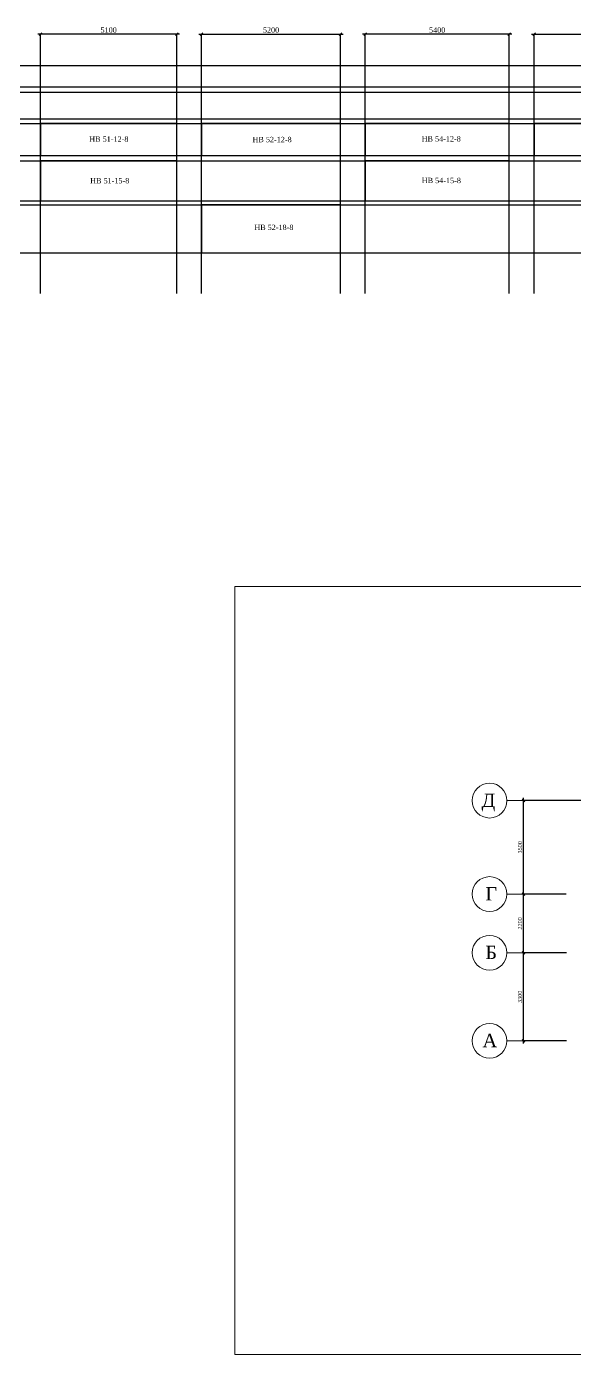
# Model space of a CAD drawing. Extents: x 1526320 to 3332998, y -546296 to 333165.
# Drawn here: x 2066128 to 2086671, y -187687 to -137924 of the extents above; entities that cross this region are included whole.
import ezdxf

# ---------------------------------------------------------------- set-up
doc = ezdxf.new("R2010")
doc.units = 0
doc.header["$LTSCALE"] = 500
doc.header["$MEASUREMENT"] = 0
doc.layers.get('0').update_dxf_attribs({"linetype": 'CONTINUOUS', "lineweight": 0})
doc.layers.add('Для печати', color=250, linetype='CONTINUOUS', lineweight=0)
doc.styles.get("Standard").update_dxf_attribs({"font": 'TIMES.TTF', "height": 150})
doc.dimstyles.new('ISO-25', dxfattribs={"dimtxt": 300, "dimasz": 100, "dimexe": 0, "dimexo": 0, "dimgap": 50, "dimtad": 1, "dimdec": 0, "dimrnd": 10, "dimtxsty": 'Standard', "dimblk": 'OBLIQUE', "dimcen": 100, "dimdle": 100, "dimadec": 0, "dimazin": 0, "dimtfac": 1, "dimtdec": 0, "dimtmove": 0, "dimatfit": 3, "dimldrblk": 'OBLIQUE', "dimfxl": 0, "dimarcsym": 0})

# ---------------------------------------------------------------- blocks, each defined once
blk = doc.blocks.new('_Oblique')
at = {"color": 0, "linetype": 'ByBlock', "lineweight": -2}
blk.add_line((-0.5, -0.5), (0.5, 0.5), dxfattribs=at)
blk = doc.blocks.new('*D437')
at = {"layer": 'Для печати', "color": 0, "linetype": 'Continuous', "lineweight": -2, "ltscale": 0.13}
for p, q in [((2084755, -170534), (2084755, -166833)), ((2100423, -166933), (2084755, -166933)), ((2086365, -170434), (2084755, -170434))]:
    blk.add_line(p, q, dxfattribs=at)
at = {"layer": 'Для печати', "color": 0, "linetype": 'Continuous', "lineweight": -2, "ltscale": 0.13, "xscale": 100, "yscale": 100, "zscale": 100}
for p, rotation in [((2084755, -166933), 90), ((2084755, -170434), 270)]:
    blk.add_blockref('_Oblique', p, dxfattribs=dict(at, rotation=rotation))
at = {"layer": 'Для печати', "color": 0, "linetype": 'Continuous', "lineweight": 9, "ltscale": 0.13, "insert": (2084629, -168683), "char_height": 150, "attachment_point": 5, "rotation": 90}
blk.add_mtext('3500', dxfattribs=at)
blk = doc.blocks.new('*D438')
at = {"layer": 'Для печати', "color": 0, "linetype": 'Continuous', "lineweight": -2, "ltscale": 0.13}
for p, q in [((2084755, -172733), (2084755, -170334)), ((2086365, -170434), (2084755, -170434)), ((2086374, -172633), (2084755, -172633))]:
    blk.add_line(p, q, dxfattribs=at)
at = {"layer": 'Для печати', "color": 0, "linetype": 'Continuous', "lineweight": -2, "ltscale": 0.13, "xscale": 100, "yscale": 100, "zscale": 100}
for p, rotation in [((2084755, -170434), 90), ((2084755, -172633), 270)]:
    blk.add_blockref('_Oblique', p, dxfattribs=dict(at, rotation=rotation))
at = {"layer": 'Для печати', "color": 0, "linetype": 'Continuous', "lineweight": 9, "ltscale": 0.13, "insert": (2084629, -171533), "char_height": 150, "attachment_point": 5, "rotation": 90}
blk.add_mtext('2200', dxfattribs=at)
blk = doc.blocks.new('*D439')
at = {"layer": 'Для печати', "color": 0, "linetype": 'Continuous', "lineweight": -2, "ltscale": 0.13}
for p, q in [((2084755, -176033), (2084755, -172533)), ((2086374, -172633), (2084755, -172633)), ((2086377, -175933), (2084755, -175933))]:
    blk.add_line(p, q, dxfattribs=at)
at = {"layer": 'Для печати', "color": 0, "linetype": 'Continuous', "lineweight": -2, "ltscale": 0.13, "xscale": 100, "yscale": 100, "zscale": 100}
for p, rotation in [((2084755, -172633), 90), ((2084755, -175933), 270)]:
    blk.add_blockref('_Oblique', p, dxfattribs=dict(at, rotation=rotation))
at = {"layer": 'Для печати', "color": 0, "linetype": 'Continuous', "lineweight": 9, "ltscale": 0.13, "insert": (2084629, -174283), "char_height": 150, "attachment_point": 5, "rotation": 90}
blk.add_mtext('3300', dxfattribs=at)
blk = doc.blocks.new('*D984')
at = {"color": 0, "linetype": 'Continuous', "lineweight": -2, "ltscale": 0.13}
for p, q in [((2071857, -138207), (2066556, -138207)), ((2066656, -147924), (2066656, -138207)), ((2071757, -147926), (2071757, -138207))]:
    blk.add_line(p, q, dxfattribs=at)
at = {"color": 0, "linetype": 'Continuous', "lineweight": -2, "ltscale": 0.13, "xscale": 100, "yscale": 100, "zscale": 100, "rotation": 180}
blk.add_blockref('_Oblique', (2066656, -138207), dxfattribs=at)
at = {"color": 0, "linetype": 'Continuous', "lineweight": -2, "ltscale": 0.13, "xscale": 100, "yscale": 100, "zscale": 100}
blk.add_blockref('_Oblique', (2071757, -138207), dxfattribs=at)
at = {"color": 0, "linetype": 'Continuous', "lineweight": 9, "ltscale": 0.13, "insert": (2069207, -138055), "char_height": 200, "attachment_point": 5}
blk.add_mtext('5100', dxfattribs=at)
blk = doc.blocks.new('*D985')
at = {"color": 0, "linetype": 'Continuous', "lineweight": -2, "ltscale": 0.13}
for p, q in [((2072594, -138207), (2077996, -138207)), ((2072694, -147926), (2072694, -138207)), ((2077896, -147924), (2077896, -138207))]:
    blk.add_line(p, q, dxfattribs=at)
at = {"color": 0, "linetype": 'Continuous', "lineweight": -2, "ltscale": 0.13, "xscale": 100, "yscale": 100, "zscale": 100, "rotation": 180}
blk.add_blockref('_Oblique', (2072694, -138207), dxfattribs=at)
at = {"color": 0, "linetype": 'Continuous', "lineweight": -2, "ltscale": 0.13, "xscale": 100, "yscale": 100, "zscale": 100}
blk.add_blockref('_Oblique', (2077896, -138207), dxfattribs=at)
at = {"color": 0, "linetype": 'Continuous', "lineweight": 9, "ltscale": 0.13, "insert": (2075295, -138055), "char_height": 200, "attachment_point": 5}
blk.add_mtext('5200', dxfattribs=at)
blk = doc.blocks.new('*D986')
at = {"color": 0, "linetype": 'Continuous', "lineweight": -2, "ltscale": 0.13}
for p, q in [((2084324, -138207), (2078723, -138207)), ((2078823, -147924), (2078823, -138207)), ((2084224, -147926), (2084224, -138207))]:
    blk.add_line(p, q, dxfattribs=at)
at = {"color": 0, "linetype": 'Continuous', "lineweight": -2, "ltscale": 0.13, "xscale": 100, "yscale": 100, "zscale": 100, "rotation": 180}
blk.add_blockref('_Oblique', (2078823, -138207), dxfattribs=at)
at = {"color": 0, "linetype": 'Continuous', "lineweight": -2, "ltscale": 0.13, "xscale": 100, "yscale": 100, "zscale": 100}
blk.add_blockref('_Oblique', (2084224, -138207), dxfattribs=at)
at = {"color": 0, "linetype": 'Continuous', "lineweight": 9, "ltscale": 0.13, "insert": (2081524, -138055), "char_height": 200, "attachment_point": 5}
blk.add_mtext('5400', dxfattribs=at)
blk = doc.blocks.new('*D988')
at = {"color": 0, "linetype": 'Continuous', "lineweight": -2, "ltscale": 0.13}
for p, q in [((2085058, -138207), (2090859, -138207)), ((2085158, -147926), (2085158, -138207)), ((2090759, -147924), (2090759, -138207))]:
    blk.add_line(p, q, dxfattribs=at)
at = {"color": 0, "linetype": 'Continuous', "lineweight": -2, "ltscale": 0.13, "xscale": 100, "yscale": 100, "zscale": 100, "rotation": 180}
blk.add_blockref('_Oblique', (2085158, -138207), dxfattribs=at)
at = {"color": 0, "linetype": 'Continuous', "lineweight": -2, "ltscale": 0.13, "xscale": 100, "yscale": 100, "zscale": 100}
blk.add_blockref('_Oblique', (2090759, -138207), dxfattribs=at)
at = {"color": 0, "linetype": 'Continuous', "lineweight": 9, "ltscale": 0.13, "insert": (2087958, -138055), "char_height": 200, "attachment_point": 5}
blk.add_mtext('5600', dxfattribs=at)
blk = doc.blocks.new('*D998')
at = {"color": 0, "linetype": 'Continuous', "lineweight": -2, "ltscale": 0.13}
for p, q in [((2007098, -144605), (2166705, -144605)), ((2166705, -146504), (2166705, -144505)), ((2007098, -146404), (2166705, -146404))]:
    blk.add_line(p, q, dxfattribs=at)
at = {"color": 0, "linetype": 'Continuous', "lineweight": -2, "ltscale": 0.13, "xscale": 100, "yscale": 100, "zscale": 100}
for p, rotation in [((2166705, -144605), 90), ((2166705, -146404), 270)]:
    blk.add_blockref('_Oblique', p, dxfattribs=dict(at, rotation=rotation))
at = {"color": 0, "linetype": 'Continuous', "lineweight": 9, "ltscale": 0.13, "insert": (2166553, -145505), "char_height": 200, "attachment_point": 5, "rotation": 90}
blk.add_mtext('1800', dxfattribs=at)
blk = doc.blocks.new('*D999')
at = {"color": 0, "linetype": 'Continuous', "lineweight": -2, "ltscale": 0.13}
for p, q in [((2007081, -142954), (2166705, -142954)), ((2166705, -144554), (2166705, -142854)), ((2007081, -144454), (2166705, -144454))]:
    blk.add_line(p, q, dxfattribs=at)
at = {"color": 0, "linetype": 'Continuous', "lineweight": -2, "ltscale": 0.13, "xscale": 100, "yscale": 100, "zscale": 100}
for p, rotation in [((2166705, -142954), 90), ((2166705, -144454), 270)]:
    blk.add_blockref('_Oblique', p, dxfattribs=dict(at, rotation=rotation))
at = {"color": 0, "linetype": 'Continuous', "lineweight": 9, "ltscale": 0.13, "insert": (2166553, -143704), "char_height": 200, "attachment_point": 5, "rotation": 90}
blk.add_mtext('1500', dxfattribs=at)
blk = doc.blocks.new('*D1000')
at = {"color": 0, "linetype": 'Continuous', "lineweight": -2, "ltscale": 0.13}
for p, q in [((2007081, -141562), (2166705, -141562)), ((2166705, -142862), (2166705, -141462)), ((2007081, -142762), (2166705, -142762))]:
    blk.add_line(p, q, dxfattribs=at)
at = {"color": 0, "linetype": 'Continuous', "lineweight": -2, "ltscale": 0.13, "xscale": 100, "yscale": 100, "zscale": 100}
for p, rotation in [((2166705, -141562), 90), ((2166705, -142762), 270)]:
    blk.add_blockref('_Oblique', p, dxfattribs=dict(at, rotation=rotation))
at = {"color": 0, "linetype": 'Continuous', "lineweight": 9, "ltscale": 0.13, "insert": (2166553, -142162), "char_height": 200, "attachment_point": 5, "rotation": 90}
blk.add_mtext('1200', dxfattribs=at)
blk = doc.blocks.new('*D1001')
at = {"color": 0, "linetype": 'Continuous', "lineweight": -2, "ltscale": 0.13}
for p, q in [((2166705, -141484), (2166705, -140284)), ((2007081, -140384), (2166705, -140384)), ((2007081, -141384), (2166705, -141384))]:
    blk.add_line(p, q, dxfattribs=at)
at = {"color": 0, "linetype": 'Continuous', "lineweight": -2, "ltscale": 0.13, "xscale": 100, "yscale": 100, "zscale": 100}
for p, rotation in [((2166705, -140384), 90), ((2166705, -141384), 270)]:
    blk.add_blockref('_Oblique', p, dxfattribs=dict(at, rotation=rotation))
at = {"color": 0, "linetype": 'Continuous', "lineweight": 9, "ltscale": 0.13, "insert": (2166553, -140884), "char_height": 200, "attachment_point": 5, "rotation": 90}
blk.add_mtext('1000', dxfattribs=at)
blk = doc.blocks.new('*D1002')
at = {"color": 0, "linetype": 'Continuous', "lineweight": -2, "ltscale": 0.13}
for p, q in [((2166705, -140285), (2166705, -139285)), ((2007081, -139385), (2166705, -139385)), ((2007081, -140185), (2166705, -140185))]:
    blk.add_line(p, q, dxfattribs=at)
at = {"color": 0, "linetype": 'Continuous', "lineweight": -2, "ltscale": 0.13, "xscale": 100, "yscale": 100, "zscale": 100}
for p, rotation in [((2166705, -139385), 90), ((2166705, -140185), 270)]:
    blk.add_blockref('_Oblique', p, dxfattribs=dict(at, rotation=rotation))
at = {"color": 0, "linetype": 'Continuous', "lineweight": 9, "ltscale": 0.13, "insert": (2166553, -139785), "char_height": 200, "attachment_point": 5, "rotation": 90}
blk.add_mtext('800', dxfattribs=at)

msp = doc.modelspace()

# ---------------------------------------------------------------- linework, layer by layer
at = {"layer": 'Для печати', "color": 250, "linetype": 'Continuous', "lineweight": 0}
for p, q in [((2085850.1, -166933.3), (2084140, -166933.3)), ((2085850.1, -170433.5), (2084140, -170433.5)), ((2085850.1, -172632.9), (2084140.1, -172632.9)), ((2085850, -175933.3), (2084139.9, -175933.3))]:
    msp.add_line(p, q, dxfattribs=at)
at = {"layer": 'Для печати', "color": 5, "linetype": 'Continuous', "lineweight": 30, "ltscale": 0.13}
for points in [[(2071757.3, -141562.2), (2066655.7, -141562.2), (2066655.7, -142761.9), (2071757.3, -142761.9)], [(2077895.8, -141562.2), (2072694.1, -141562.2), (2072694.1, -142761.9), (2077895.8, -142761.9)], [(2084224.5, -141562.2), (2078823, -141562.2), (2078823, -142761.9), (2084224.5, -142761.9)], [(2090758.7, -141562.2), (2085157.6, -141562.2), (2085157.6, -142761.9), (2090758.7, -142761.9)], [(2071757.3, -142954.1), (2066655.7, -142954.1), (2066655.7, -144454.2), (2071757.3, -144454.2)], [(2084224.5, -142954.1), (2078823, -142954.1), (2078823, -144454.2), (2084224.5, -144454.2)], [(2077895.8, -144604.9), (2072694.1, -144604.9), (2072694.1, -146404.4), (2077895.8, -146404.4)]]:
    msp.add_lwpolyline(points, close=True, dxfattribs=at)
at = {"layer": 'Для печати', "color": 250, "linetype": 'Continuous', "lineweight": 0, "ltscale": 0.13}
msp.add_lwpolyline([(2114038.6, -187686.9), (2073936, -187686.9), (2073936, -158903.7), (2114038.6, -158903.7)], close=True, dxfattribs=at)
at = {"layer": 'Для печати', "color": 250, "linetype": 'Continuous', "lineweight": 0}
for centre in [(2083488.6, -166932.6), (2083488.5, -170432.8), (2083488.6, -172632.2), (2083488.5, -175932.6)]:
    msp.add_circle(centre, 651.5, dxfattribs=at)

# ---------------------------------------------------------------- texts
at = {"color": 5, "linetype": 'Continuous', "lineweight": 30, "ltscale": 0.13}
for s, p in [('НВ 51-12-8', (2068479.4, -142240.7)), ('НВ 52-12-8', (2074600.4, -142256.9)), ('НВ 54-12-8', (2080942, -142234.9)), ('НВ 51-15-8', (2068514.2, -143801)), ('НВ 54-15-8', (2080946.8, -143791.6)), ('НВ 52-18-8', (2074667.9, -145550))]:
    msp.add_text(s, height=200, dxfattribs=at).set_placement(p)
at = {"layer": 'Для печати', "color": 250, "linetype": 'Continuous', "lineweight": 0}
for s, p in [('Д', (2083189, -167171.9)), ('Г', (2083331.6, -170672.2)), ('Б', (2083331.7, -172871.5)), ('А', (2083226.2, -176171.9))]:
    msp.add_text(s, height=500, dxfattribs=at).set_placement(p)

# ---------------------------------------------------------------- dimensions: what is measured, and where the dimension line sits
at = {"color": 6, "linetype": 'Continuous', "lineweight": 9, "ltscale": 0.13}
for base, p1, p2, angle, picture, middle in [((2066655.7, -138206.8), (2071757.3, -147926.2), (2066655.7, -147923.9), 180, '*D984', (2069206.5, -138055)), ((2078822.9838, -138206.7713), (2084224.4964, -147926.1725), (2078822.9838, -147923.8699), 180, '*D986', (2081523.7401, -138055.041)), ((2090758.7, -138206.8), (2085157.7, -147926.2), (2090758.7, -147923.9), 0, '*D988', (2087958.2, -138055)), ((2166704.7, -139384.5), (2007080.8, -140184.7), (2007080.8, -139384.5), 270, '*D1002', (2166553, -139784.6)), ((2166704.7, -140383.6), (2007080.8, -141383.5), (2007080.8, -140383.6), 270, '*D1001', (2166553, -140883.5)), ((2166704.7, -141562.2), (2007080.8, -142761.9), (2007080.8, -141562.2), 270, '*D1000', (2166553, -142162)), ((2166704.7, -142954.1), (2007081.4, -144454.2), (2007081.4, -142954.1), 270, '*D999', (2166553, -143704.1)), ((2166704.7081, -144604.9353), (2007097.7143, -146404.3851), (2007097.7143, -144604.9353), 270, '*D998', (2166552.9777, -145504.6602))]:
    dim = msp.add_linear_dim(base=base, p1=p1, p2=p2, angle=angle, dimstyle='ISO-25', dxfattribs=at)
    dim.commit()
    dim.dimension.update_dxf_attribs({"geometry": picture, "text_midpoint": middle})
dim = msp.add_linear_dim(base=(2077895.8, -138206.8), p1=(2072694.1, -147926.2), p2=(2077895.8, -147923.9), dimstyle='ISO-25', dxfattribs=at)
dim.commit()
dim.dimension.update_dxf_attribs({"geometry": '*D985', "text_midpoint": (2075294.9, -138055)})
at = {"layer": 'Для печати', "color": 250, "linetype": 'Continuous', "lineweight": 9, "ltscale": 0.13}
for base, p1, p2, picture, middle in [((2084755.3, -166933.3), (2086364.8, -170433.5), (2100423.1, -166933.3), '*D437', (2084629, -168683.4)), ((2084755.3, -170433.5), (2086373.6, -172632.9), (2086364.8, -170433.5), '*D438', (2084629, -171533.2)), ((2084755.3, -172632.9), (2086376.7, -175933.3), (2086373.6, -172632.9), '*D439', (2084629, -174283.1))]:
    dim = msp.add_linear_dim(base=base, p1=p1, p2=p2, angle=270, dimstyle='ISO-25', dxfattribs=at)
    dim.commit()
    dim.dimension.update_dxf_attribs({"geometry": picture, "text_midpoint": middle})

doc.saveas('drawing.dxf')
